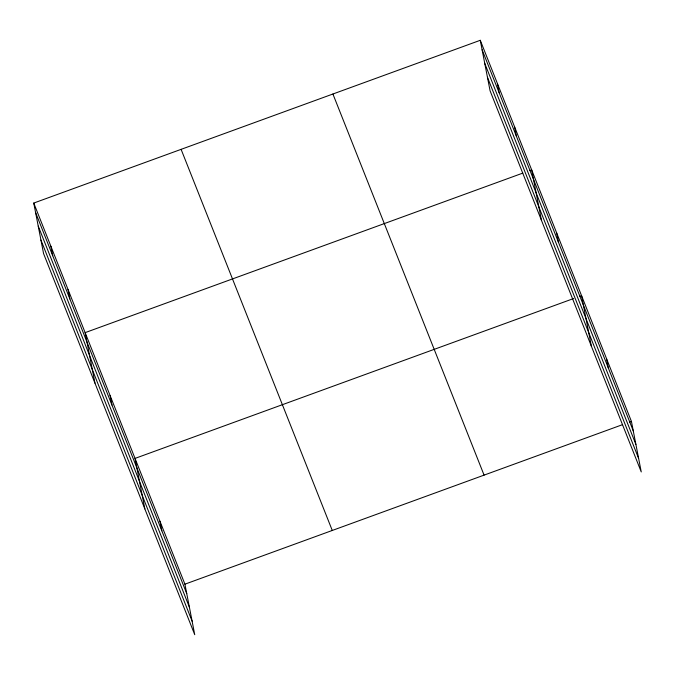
<?xml version="1.0" encoding="UTF-8"?>
<svg xmlns="http://www.w3.org/2000/svg" width="675" height="675" viewBox="0 0 675 675"><rect width="100%" height="100%" fill="white"/><g stroke="black" fill="none" stroke-linecap="round" stroke-linejoin="round"><path stroke-width="1.01" d="M33.75 203.065L184.916 584.179L194.738 634.702L43.571 253.589L33.75 203.065L480.263 40.297L631.429 421.411L641.25 471.935L490.084 90.821L480.263 40.297M522.821 173.104L85.143 332.64L94.964 383.164M529.698 170.598L531.664 169.881L541.477 220.404M573.683 298.51L135.034 458.409L144.855 508.933M579.58 296.359L581.546 295.65L591.367 346.165M184.916 584.179L622.586 424.634M629.463 422.128L631.429 421.411M482.11 49.79L633.277 430.903M484.743 63.332L635.909 444.445M487.451 77.279L638.617 458.392M332.91 94.011L484.076 475.124M181.102 149.352L332.269 530.466M35.598 212.549L186.764 593.663M38.23 226.091L189.397 607.205M40.939 240.047L192.105 621.16M606.487 358.526L608.335 368.018M556.605 232.765L558.444 242.249M514.527 126.689L516.375 136.173M497.399 83.497L499.238 92.981M159.975 521.294L161.814 530.778M110.092 395.525L111.932 405.017M68.015 289.448L69.862 298.941M50.878 246.257L52.726 255.741"/></g></svg>
